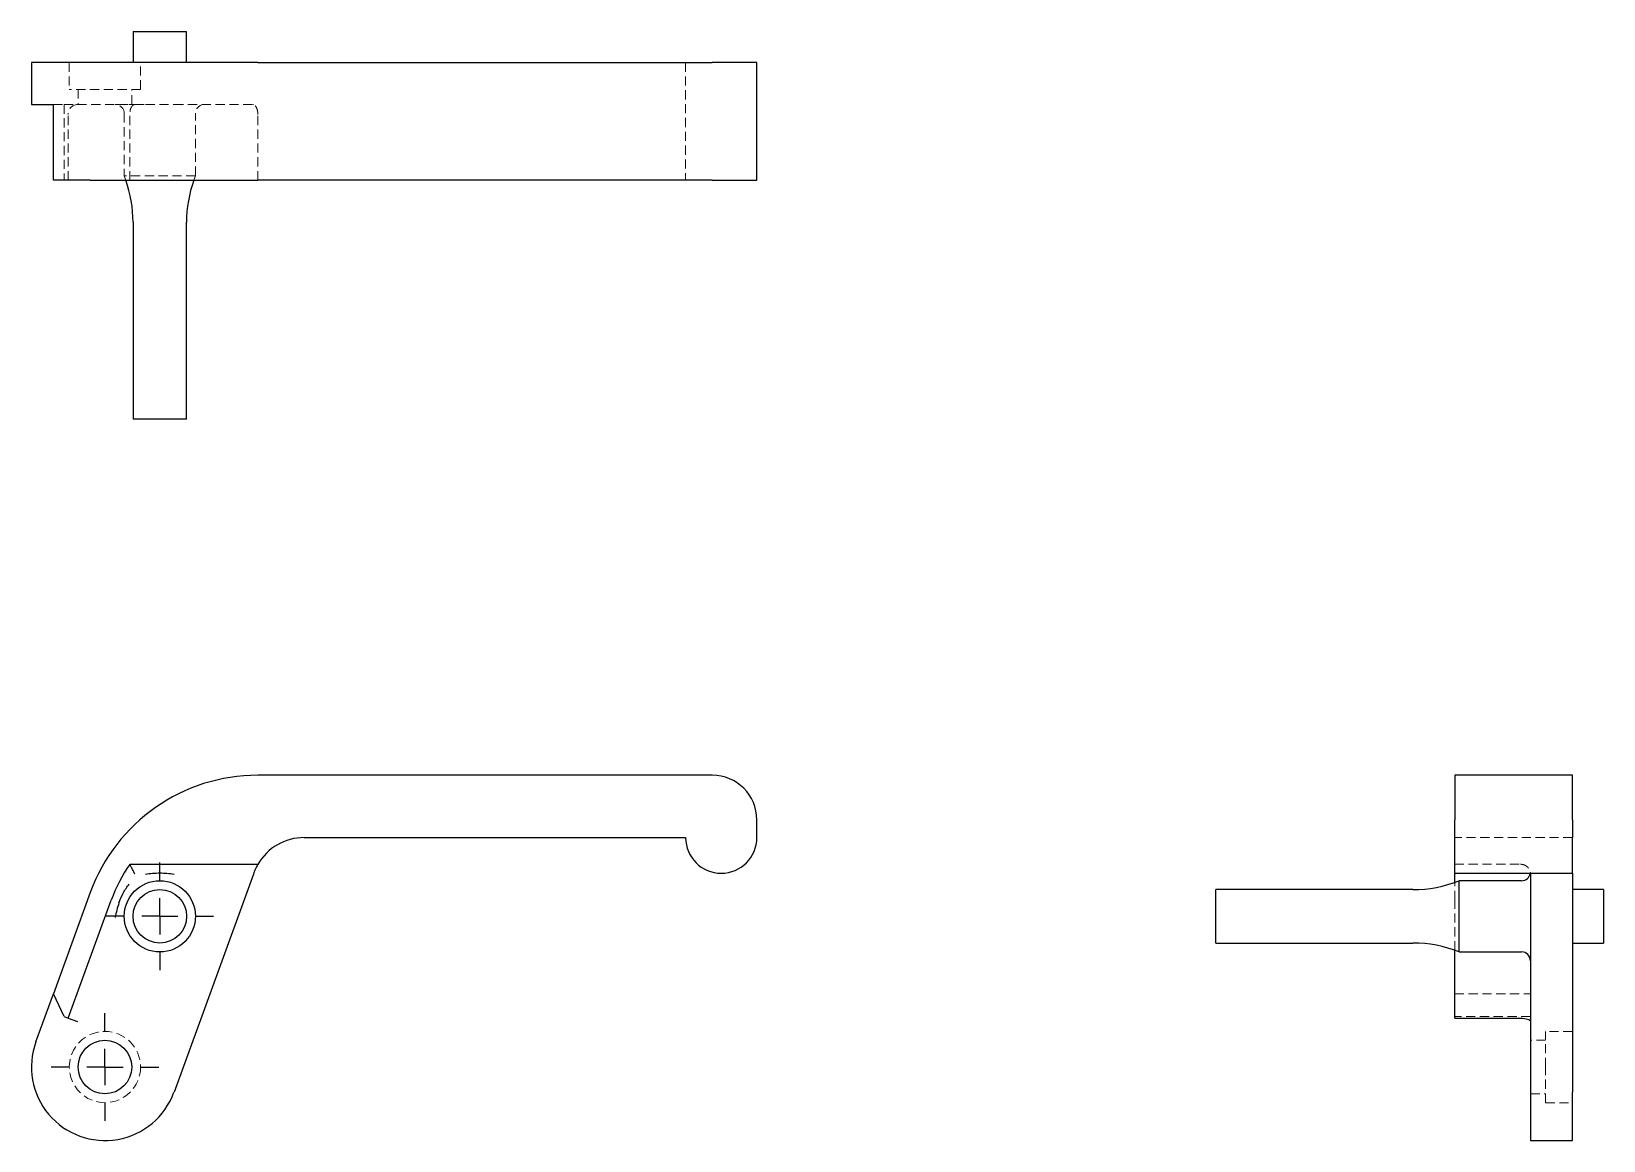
# Model space of a CAD drawing. Header units: millimetres. Extents: x 33 to 250, y 32 to 185.
import ezdxf

# ---------------------------------------------------------------- set-up
doc = ezdxf.new("R2010")
doc.units = ezdxf.units.MM
doc.linetypes.add('HIDDEN', pattern=[1.905, 1.27, -0.635])
doc.layers.add('10', color=7, linetype='Continuous')

# ---------------------------------------------------------------- blocks, each defined once
blk = doc.blocks.new('SW_CENTERMARKSYMBOL_0')
at = {"layer": '10', "color": 0}
for p, q in [((0, 5), (0, 7.41)), ((0, 0), (0, 2.5)), ((-5, 0), (-7.41, 0)), ((0, 0), (-2.5, 0)), ((0, 0), (0, -2.5)), ((0, 0), (2.5, 0)), ((5, 0), (7.41, 0)), ((0, -5), (0, -7.41))]:
    blk.add_line(p, q, dxfattribs=at)
blk = doc.blocks.new('SW_CENTERMARKSYMBOL_1')
at = {"layer": '10', "color": 0}
for p, q in [((0, 5), (0, 7.41)), ((0, 0), (0, 2.5)), ((-5, 0), (-7.41, 0)), ((0, 0), (-2.5, 0)), ((0, 0), (0, -2.5)), ((0, 0), (2.5, 0)), ((5, 0), (7.41, 0)), ((0, -5), (0, -7.41))]:
    blk.add_line(p, q, dxfattribs=at)

msp = doc.modelspace()

# ---------------------------------------------------------------- linework, layer by layer
at = {"color": 7, "linetype": 'Continuous', "lineweight": 25}
for p, q in [((47.01, 184.72), (47.01, 180.42)), ((47.01, 184.72), (54.38, 184.72)), ((54.38, 180.42), (54.38, 184.72)), ((33, 180.42), (33, 174.65)), ((33.61, 180.42), (33, 180.42)), ((41.11, 180.42), (33.61, 180.42)), ((64.2, 180.42), (41.11, 180.42)), ((64.2, 180.42), (126.86, 180.42)), ((133, 180.42), (126.86, 180.42)), ((133, 164.2), (133, 180.42)), ((33, 174.65), (33.61, 174.65)), ((33.61, 174.65), (36.03, 174.65)), ((36.03, 164.2), (36.03, 174.65)), ((41.11, 164.2), (36.03, 164.2)), ((41.11, 164.2), (64.2, 164.2)), ((126.86, 164.2), (64.2, 164.2)), ((126.86, 164.2), (133, 164.2)), ((47.01, 158.43), (47.01, 131.28)), ((54.38, 131.28), (54.38, 158.43)), ((54.38, 131.28), (47.01, 131.28)), ((126.86, 82.18), (64.2, 82.18)), ((245.42, 82.18), (229.2, 82.18)), ((229.2, 82.18), (229.2, 76.04)), ((245.42, 76.04), (245.42, 82.18)), ((133, 73.58), (133, 76.04)), ((229.2, 73.58), (229.2, 76.04)), ((245.42, 76.04), (245.42, 73.58)), ((70.59, 73.58), (123.17, 73.58)), ((229.2, 68.67), (229.2, 73.58)), ((245.42, 68.67), (245.42, 73.58)), ((46.55, 69.9), (64.21, 69.9)), ((63.6, 68.55), (52.66, 38.48)), ((63.67, 68.73), (63.6, 68.55)), ((229.2, 68.67), (245.42, 68.67)), ((229.2, 67.41), (229.2, 68.67)), ((238.42, 67.64), (229.82, 67.64)), ((229.82, 57.82), (229.82, 67.64)), ((239.65, 68.55), (239.65, 38.48)), ((245.42, 68.67), (245.42, 38.48)), ((41.11, 66.02), (36.03, 52.06)), ((223.43, 66.42), (196.28, 66.42)), ((196.28, 62.73), (196.28, 66.42)), ((249.72, 66.42), (245.42, 66.42)), ((249.72, 66.42), (249.72, 62.73)), ((38.07, 48.7), (43.99, 64.97)), ((196.28, 59.04), (196.28, 62.73)), ((249.72, 62.73), (249.72, 59.04)), ((196.28, 59.04), (223.43, 59.04)), ((245.42, 59.04), (249.72, 59.04)), ((229.2, 48.7), (229.2, 58.05)), ((229.82, 57.82), (238.42, 57.82)), ((33.61, 45.42), (36.03, 52.06)), ((37.5, 48.91), (36.03, 52.06)), ((37.5, 48.91), (38.07, 48.7)), ((38.07, 48.7), (39.34, 48.23)), ((229.2, 48.7), (238.29, 48.7)), ((239.65, 38.48), (239.65, 31.82)), ((245.42, 31.82), (245.42, 38.48)), ((239.65, 31.82), (245.42, 31.82))]:
    msp.add_line(p, q, dxfattribs=at)
at = {"color": 7, "linetype": 'HIDDEN', "lineweight": 18}
for p, q in [((38.22, 180.42), (38.22, 176.73)), ((48.05, 176.73), (48.05, 180.42)), ((123.17, 180.42), (123.17, 164.2)), ((48.05, 176.73), (38.22, 176.73)), ((39.45, 176.73), (39.45, 174.65)), ((46.82, 174.65), (46.82, 176.73)), ((36.03, 174.65), (37.5, 174.65)), ((37.5, 174.65), (37.5, 164.2)), ((37.5, 174.65), (39.34, 174.65)), ((39.34, 174.65), (44.56, 174.65)), ((44.56, 174.65), (46.47, 174.65)), ((45.78, 173.42), (45.78, 164.82)), ((46.47, 174.65), (47.27, 174.65)), ((47.27, 174.65), (48.73, 174.65)), ((48.73, 174.65), (52.67, 174.65)), ((52.67, 174.65), (63.6, 174.65)), ((55.61, 164.82), (55.61, 173.42)), ((38.07, 164.2), (38.07, 173.29)), ((46.55, 164.2), (46.55, 173.29)), ((64.21, 164.2), (64.21, 173.29)), ((55.61, 164.82), (45.78, 164.82)), ((45.78, 164.82), (46.02, 164.2)), ((55.38, 164.2), (55.61, 164.82)), ((245.42, 73.58), (229.2, 73.58)), ((229.2, 69.9), (238.29, 69.9)), ((229.2, 64.97), (229.2, 67.41)), ((239.63, 68.7), (239.63, 68.67)), ((229.2, 58.05), (229.2, 64.97)), ((229.2, 52.06), (239.65, 52.06)), ((239.65, 48.91), (229.2, 48.91)), ((241.73, 45.64), (239.65, 45.64)), ((241.73, 41.95), (241.73, 46.87)), ((245.42, 46.87), (241.73, 46.87)), ((241.73, 37.04), (241.73, 41.95)), ((239.65, 38.27), (241.73, 38.27)), ((241.73, 37.04), (245.42, 37.04))]:
    msp.add_line(p, q, dxfattribs=at)
at = {"color": 7, "linetype": 'Continuous', "lineweight": 25, "flags": 128}
msp.add_lwpolyline([(238.29, 48.7), (238.56, 48.69), (238.81, 48.66), (239.05, 48.62), (239.25, 48.56), (239.42, 48.49), (239.54, 48.41), (239.62, 48.32), (239.65, 48.23)], dxfattribs=at)
at = {"color": 7, "linetype": 'Continuous', "lineweight": 25}
for centre, radius in [((50.7, 62.73), 4.91), ((50.7, 62.73), 3.69), ((43.13, 41.95), 3.69)]:
    msp.add_circle(centre, radius, dxfattribs=at)
at = {"color": 7, "linetype": 'HIDDEN', "lineweight": 18}
msp.add_circle((43.13, 41.95), 4.91, dxfattribs=at)
for centre, radius, start, end in [((39.38, 173.33), 1.31, 91.8362, 181.7254), ((44.56, 173.42), 1.23, 0, 90), ((56.84, 173.42), 1.23, 90, 180), ((238.29, 68.55), 1.35, 5.2159, 7.949)]:
    msp.add_arc(centre, radius, start, end, dxfattribs=at)
at = {"color": 7, "linetype": 'Continuous', "lineweight": 25}
for centre, radius, start, end in [((29.81, 158.43), 17.2, 0, 19.5993), ((71.58, 158.43), 17.2, 160.4007, 180), ((64.2, 57.61), 24.57, 90, 160), ((126.86, 76.04), 6.14, 0, 90), ((70.59, 66.21), 7.37, 90, 150), ((128.09, 73.58), 4.91, 180, 0), ((64.2, 57.61), 21.5, 145.1501, 160), ((223.43, 83.61), 17.2, 270, 291.7868), ((238.42, 68.87), 1.23, 270, 350.5337), ((238.29, 68.55), 1.35, 0, 5.2159), ((223.43, 41.85), 17.2, 68.2132, 90), ((238.42, 56.59), 1.23, 0, 90), ((43.13, 41.95), 10.13, 160, 340)]:
    msp.add_arc(centre, radius, start, end, dxfattribs=at)
at = {"color": 7, "linetype": 'HIDDEN', "lineweight": 18}
msp.add_ellipse((63.6, 173.29), major_axis=(0, 1.35), ratio=0.36397, start_param=6.144449, end_param=6.283185, dxfattribs=at)
for points, knots in [([(45.06, 174.63), (44.95, 174.63), (44.76, 174.64), (44.64, 174.64), (44.59, 174.64)], [0, 0, 0, 0, 0.538981, 1, 1, 1, 1]), ([(45.06, 174.63), (45.22, 174.63), (45.42, 174.63), (45.77, 174.64), (45.9, 174.64), (46.17, 174.64), (46.32, 174.65), (46.47, 174.65)], [0, 0, 0, 0, 0.5, 0.5, 0.75, 0.75, 1, 1, 1, 1]), ([(47.27, 174.65), (47.27, 174.65), (47.27, 174.65), (47.21, 174.65), (47.15, 174.63), (47.04, 174.58), (46.99, 174.54), (46.85, 174.41), (46.78, 174.3), (46.67, 174.05), (46.62, 173.91), (46.57, 173.61), (46.55, 173.45), (46.55, 173.29)], [-0.3701317, -0.3701317, -0.3701317, -0.3701317, -0.3695975, -0.3695975, -0.3394668, -0.3394668, -0.3097661, -0.3097661, -0.2640242, -0.2640242, -0.2233049, -0.2233049, -0.1847988, -0.1847988, -0.1847988, -0.1847988]), ([(48.73, 174.65), (49.05, 174.65), (49.38, 174.64), (50.04, 174.64), (50.37, 174.64), (51.02, 174.64), (51.36, 174.64), (52.01, 174.64), (52.34, 174.65), (52.67, 174.65)], [0, 0, 0, 0, 0.25, 0.25, 0.5, 0.5, 0.75, 0.75, 1, 1, 1, 1]), ([(64.21, 173.29), (64.21, 173.46), (64.19, 173.63), (64.13, 173.94), (64.08, 174.08), (63.97, 174.32), (63.91, 174.41), (63.79, 174.56), (63.73, 174.61), (63.67, 174.63)], [0, 0, 0, 0, 0.25, 0.25, 0.5, 0.5, 0.75, 0.75, 1, 1, 1, 1]), ([(238.29, 69.9), (238.46, 69.9), (238.63, 69.87), (238.94, 69.75), (239.08, 69.66), (239.32, 69.45), (239.41, 69.32), (239.56, 69.04), (239.61, 68.89), (239.63, 68.73)], [0, 0, 0, 0, 0.25, 0.25, 0.5, 0.5, 0.75, 0.75, 1, 1, 1, 1]), ([(239.65, 67.03), (239.64, 66.95), (239.64, 66.54), (239.63, 65.74), (239.63, 64.97), (239.63, 64.58)], [0, 0, 0, 0, 0.106524, 0.549122, 1, 1, 1, 1])]:
    msp.add_open_spline(points, degree=3, knots=knots, dxfattribs=at)
at = {"color": 7, "linetype": 'Continuous', "lineweight": 25}
for points, knots in [([(47.27, 68.55), (47.27, 68.55), (47.27, 68.55), (47.21, 68.66), (47.15, 68.77), (47.04, 68.98), (46.99, 69.08), (46.85, 69.33), (46.78, 69.47), (46.67, 69.68), (46.62, 69.76), (46.57, 69.87), (46.55, 69.9), (46.55, 69.9)], [-0.3701317, -0.3701317, -0.3701317, -0.3701317, -0.3695975, -0.3695975, -0.3394668, -0.3394668, -0.3097661, -0.3097661, -0.2640242, -0.2640242, -0.2233049, -0.2233049, -0.1847988, -0.1847988, -0.1847988, -0.1847988]), ([(64.21, 69.9), (64.21, 69.9), (64.19, 69.87), (64.13, 69.75), (64.08, 69.66), (63.97, 69.45), (63.91, 69.32), (63.79, 69.04), (63.73, 68.89), (63.67, 68.73)], [0, 0, 0, 0, 0.25, 0.25, 0.5, 0.5, 0.75, 0.75, 1, 1, 1, 1]), ([(45.06, 64.58), (45.22, 65.05), (45.42, 65.5), (45.77, 66.15), (45.9, 66.37), (46.17, 66.78), (46.32, 66.99), (46.47, 67.18)], [0, 0, 0, 0, 0.5, 0.5, 0.75, 0.75, 1, 1, 1, 1]), ([(48.73, 68.55), (49.05, 68.6), (49.38, 68.64), (50.04, 68.7), (50.37, 68.71), (51.02, 68.71), (51.36, 68.7), (52.01, 68.64), (52.34, 68.6), (52.67, 68.55)], [0, 0, 0, 0, 0.25, 0.25, 0.5, 0.5, 0.75, 0.75, 1, 1, 1, 1]), ([(45.06, 64.58), (44.95, 64.25), (44.85, 63.92), (44.68, 63.25), (44.61, 62.9), (44.56, 62.56)], [0, 0, 0, 0, 0.5, 0.5, 1, 1, 1, 1])]:
    msp.add_open_spline(points, degree=3, knots=knots, dxfattribs=at)

# ---------------------------------------------------------------- block references
at = {"layer": '10'}
for name, p in [('SW_CENTERMARKSYMBOL_1', (50.7, 62.73)), ('SW_CENTERMARKSYMBOL_0', (43.13, 41.95))]:
    msp.add_blockref(name, p, dxfattribs=at)

doc.saveas('drawing.dxf')
